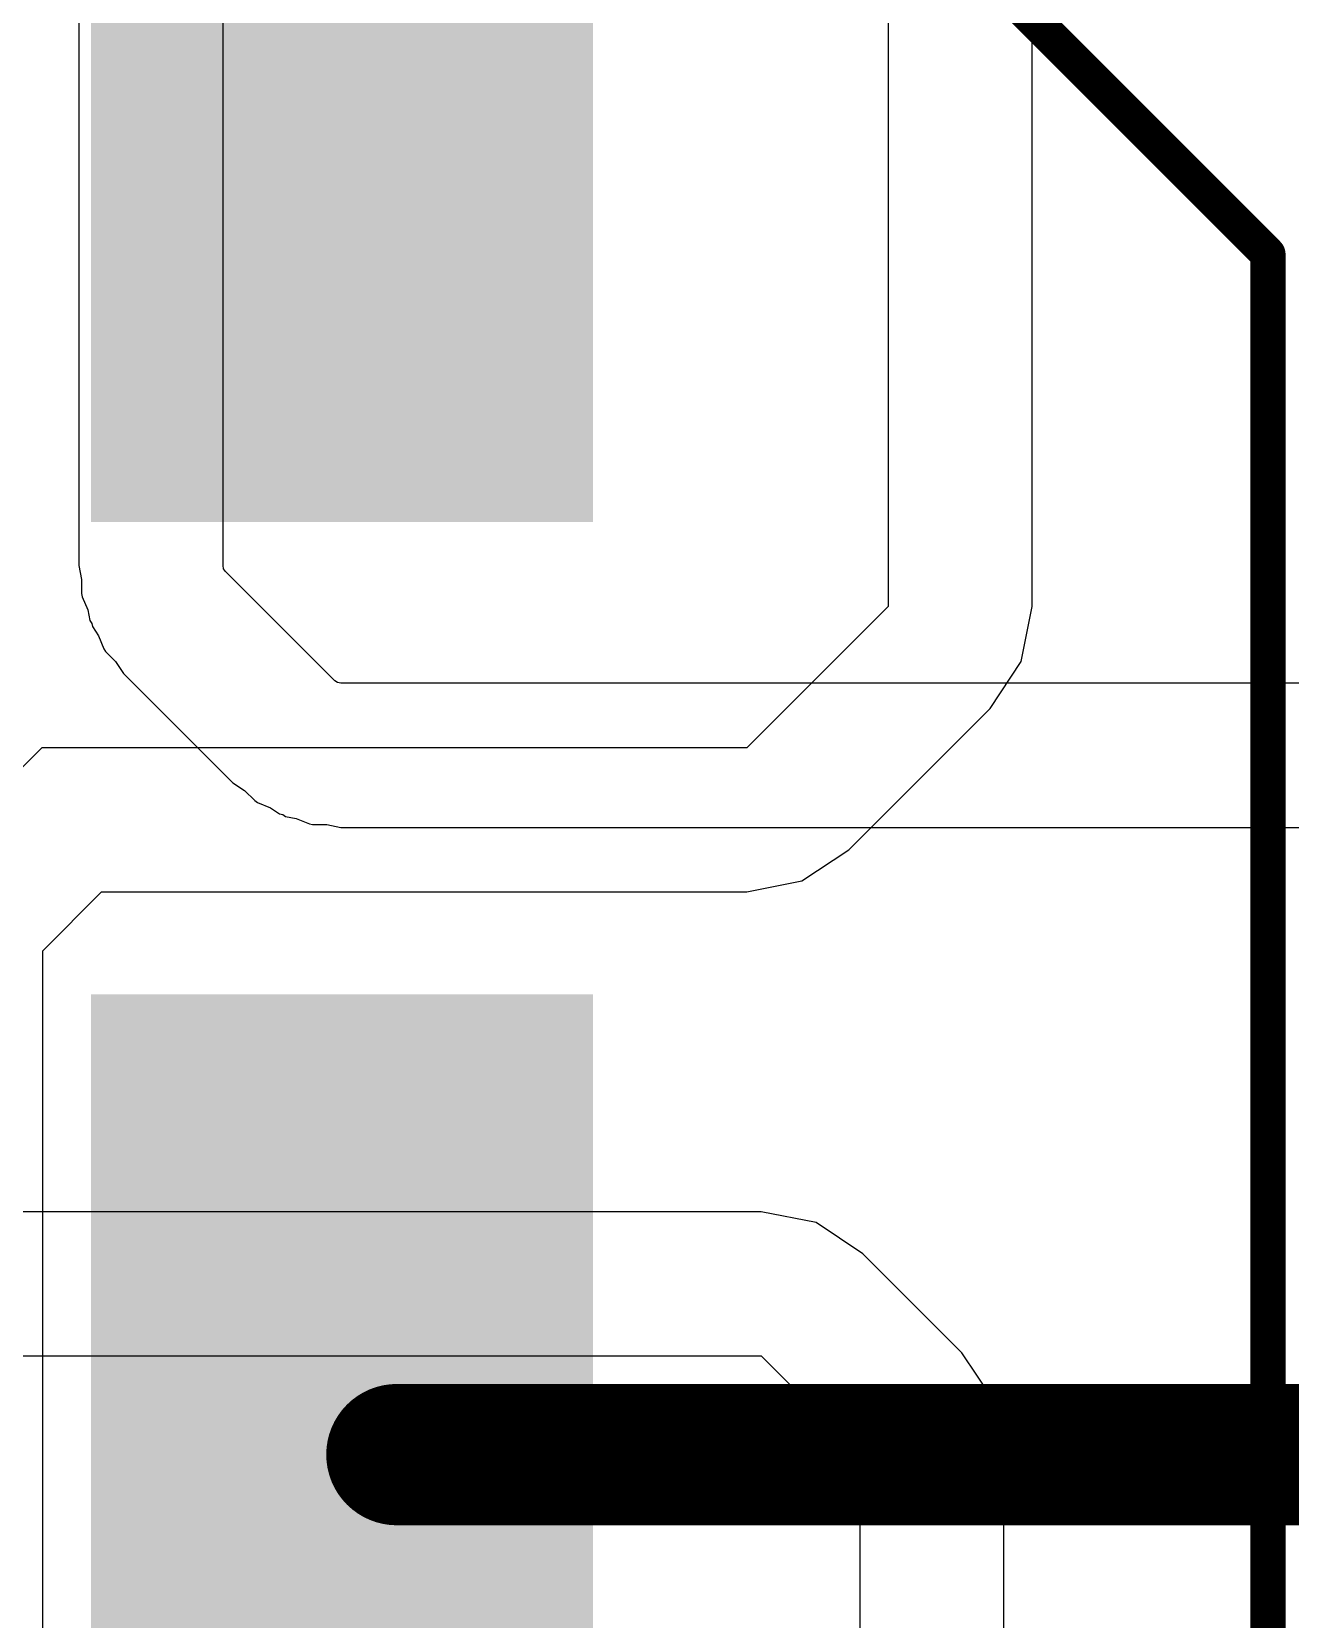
# Model space of a CAD drawing. Header units: inches. Extents: x 0 to 198, y 0 to 199.
# Drawn here: x 5.6238 to 5.8019, y 3.8167 to 4.0413 of the extents above; entities that cross this region are included whole.
import ezdxf

# ---------------------------------------------------------------- set-up
doc = ezdxf.new("R2010")
doc.units = ezdxf.units.IN
doc.header["$MEASUREMENT"] = 0
for name, color, linetype in [('Bottom Layer', 5, 'Continuous'), ('Top Layer', 1, 'Continuous'), ('Top Overlay', 2, 'Continuous'), ('Top Paste', 8, 'Continuous'), ('Top Solder', 216, 'Continuous')]:
    doc.layers.add(name, color=color, linetype=linetype)

# ---------------------------------------------------------------- blocks, each defined once
blk = doc.blocks.new('RVT1H680M0607_304')
at = {"layer": 'Top Layer'}
for points in [[(-0.1752, 0.0315), (-0.0374, 0.0315), (-0.0374, -0.0315), (-0.1752, -0.0315)], [(0.0374, 0.0315), (0.1752, 0.0315), (0.1752, -0.0315), (0.0374, -0.0315)]]:
    blk.add_hatch(color=1, dxfattribs=at).paths.add_polyline_path(points)
at = {"layer": 'Top Paste'}
for points in [[(-0.1752, 0.0315), (-0.0374, 0.0315), (-0.0374, -0.0315), (-0.1752, -0.0315)], [(0.0374, 0.0315), (0.1752, 0.0315), (0.1752, -0.0315), (0.0374, -0.0315)]]:
    blk.add_hatch(color=8, dxfattribs=at).paths.add_polyline_path(points)
at = {"layer": 'Top Solder'}
for points in [[(-0.1792, 0.0355), (-0.0334, 0.0355), (-0.0334, -0.0355), (-0.1792, -0.0355)], [(0.0334, 0.0355), (0.1792, 0.0355), (0.1792, -0.0355), (0.0334, -0.0355)]]:
    blk.add_hatch(color=216, dxfattribs=at).paths.add_polyline_path(points)
at = {"layer": 'Top Overlay'}
for points in [[(-0.1303, 0.072, 0.005, 0.005, 0), (-0.0713, 0.131, 0.005, 0.005, 0)], [(-0.0713, 0.131, 0.005, 0.005, 0), (0.1317, 0.131, 0.005, 0.005, 0)]]:
    blk.add_lwpolyline(points, format="xyseb", dxfattribs=at)
blk.add_lwpolyline([(-0.07255, 0.131, 0.0025, 0.0025, 1), (-0.07005, 0.131, 0.0025, 0.0025, 1)], format="xyseb", close=True, dxfattribs=at)
blk.add_lwpolyline([(-0.07255, 0.131, 0.0025, 0.0025, 1), (-0.07005, 0.131, 0.0025, 0.0025, 1)], format="xyseb", close=True, dxfattribs=at)

msp = doc.modelspace()

# ---------------------------------------------------------------- linework, layer by layer
at = {"layer": 'Bottom Layer'}
for p, q in [((5.6509, 3.96579), (5.6509, 4.21223)), ((5.6305, 4.20378), (5.6305, 3.96579)), ((5.6305, 3.96579), (5.6309, 3.96382)), ((5.65099, 3.96533), (5.6509, 3.96579)), ((5.65125, 3.96495), (5.65099, 3.96533)), ((5.66671, 3.94948), (5.65125, 3.96495)), ((5.6309, 3.96382), (5.63089, 3.96182)), ((5.63089, 3.96182), (5.63099, 3.96136)), ((5.63099, 3.96136), (5.63099, 3.96136)), ((5.63099, 3.96136), (5.63099, 3.96135)), ((5.63099, 3.96135), (5.63176, 3.9595)), ((5.63176, 3.9595), (5.63206, 3.95799)), ((5.63206, 3.95799), (5.63232, 3.9576)), ((5.63232, 3.9576), (5.63241, 3.95714)), ((5.63241, 3.95714), (5.63326, 3.95586)), ((5.63326, 3.95586), (5.63403, 3.95401)), ((5.63403, 3.95401), (5.63403, 3.954)), ((5.63403, 3.954), (5.63403, 3.954)), ((5.63403, 3.954), (5.63429, 3.95361)), ((5.63429, 3.95361), (5.63571, 3.9522)), ((5.63571, 3.9522), (5.63683, 3.95053)), ((5.63683, 3.95053), (5.65229, 3.93506)), ((5.6671, 3.94922), (5.66671, 3.94948)), ((5.66756, 3.94913), (5.6671, 3.94922)), ((5.96253, 3.94913), (5.66756, 3.94913)), ((5.65229, 3.93506), (5.65396, 3.93395)), ((5.65396, 3.93395), (5.65538, 3.93253)), ((5.65538, 3.93253), (5.65577, 3.93227)), ((5.65577, 3.93227), (5.65577, 3.93227)), ((5.65577, 3.93227), (5.65577, 3.93226)), ((5.65577, 3.93226), (5.65763, 3.9315)), ((5.65763, 3.9315), (5.65891, 3.93064)), ((5.65891, 3.93064), (5.65937, 3.93055)), ((5.65937, 3.93055), (5.65975, 3.93029)), ((5.65975, 3.93029), (5.66126, 3.92999)), ((5.66126, 3.92999), (5.66312, 3.92922)), ((5.66312, 3.92922), (5.66312, 3.92922)), ((5.66312, 3.92922), (5.66312, 3.92922)), ((5.66312, 3.92922), (5.66358, 3.92913)), ((5.66358, 3.92913), (5.66559, 3.92913)), ((5.66559, 3.92913), (5.66756, 3.92874)), ((5.66756, 3.92874), (5.96232, 3.92874)), ((5.72702, 3.87437), (5.33324, 3.87437)), ((5.73483, 3.87282), (5.72702, 3.87437)), ((5.74144, 3.8684), (5.73483, 3.87282)), ((5.75542, 3.85442), (5.74144, 3.8684)), ((5.75984, 3.8478), (5.75542, 3.85442)), ((5.33324, 3.85398), (5.72702, 3.85398)), ((5.72702, 3.85398), (5.741, 3.84)), ((5.76139, 3.84), (5.75984, 3.8478)), ((5.741, 3.84), (5.741, 3.65692)), ((5.76139, 3.80046), (5.76139, 3.84))]:
    msp.add_line(p, q, dxfattribs=at)
at = {"layer": 'Top Layer'}
for p, q in [((5.745, 4.125), (5.745, 3.96)), ((5.76539, 3.96), (5.76539, 4.125)), ((5.745, 3.96), (5.725, 3.94)), ((5.76384, 3.9522), (5.76539, 3.96)), ((5.75942, 3.94558), (5.76384, 3.9522)), ((5.73942, 3.92558), (5.75942, 3.94558)), ((5.62526, 3.94), (5.605, 3.91974)), ((5.725, 3.94), (5.62526, 3.94)), ((5.7328, 3.92116), (5.73942, 3.92558)), ((5.62539, 3.91129), (5.63371, 3.91961)), ((5.63371, 3.91961), (5.725, 3.91961)), ((5.725, 3.91961), (5.7328, 3.92116)), ((5.62539, 3.74118), (5.62539, 3.91129))]:
    msp.add_line(p, q, dxfattribs=at)
msp.add_lwpolyline([(5.6755, 3.84, 0.02, 0.02, 0), (5.8248, 3.84, 0.02, 0.02, 0)], format="xyseb", dxfattribs=at)
msp.add_lwpolyline([(5.6705, 3.84, 0.01, 0.01, 1), (5.6805, 3.84, 0.01, 0.01, 1)], format="xyseb", close=True, dxfattribs=at)

# ---------------------------------------------------------------- block references
at = {"rotation": 270}
msp.add_blockref('RVT1H680M0607_304', (5.66773, 3.93853), dxfattribs=at)

doc.saveas('drawing.dxf')
